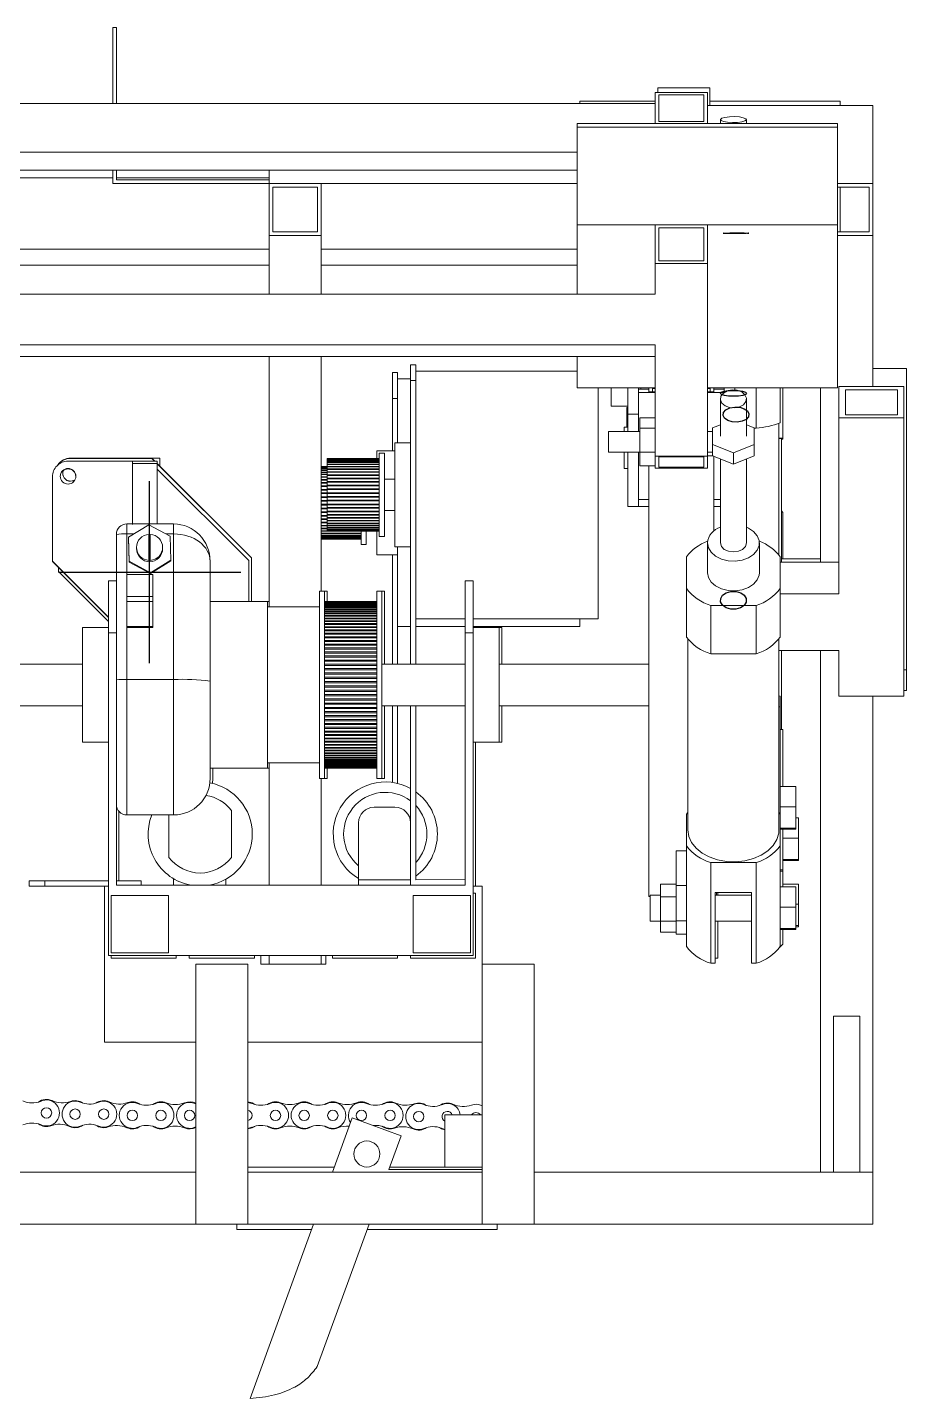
# Model space of a CAD drawing. Header units: millimetres. Extents: x 0 to 1189, y 0 to 841.
# Drawn here: x 973.1 to 1006.9, y 421.9 to 474.6 of the extents above; entities that cross this region are included whole.
import ezdxf

# ---------------------------------------------------------------- set-up
doc = ezdxf.new("R2010")
doc.units = ezdxf.units.MM
doc.linetypes.add('CENTERX2', pattern=[20.32, 12.7, -2.54, 2.54, -2.54])

msp = doc.modelspace()

# ---------------------------------------------------------------- linework, layer by layer
at = {"color": 7, "linetype": 'Continuous', "lineweight": 15}
for p, q in [((976.39, 471.668), (976.39, 474.588)), ((976.39, 474.588), (976.53, 474.588)), ((976.53, 474.588), (976.53, 471.668)), ((997.326, 472.265), (997.326, 472.08)), ((997.326, 472.265), (999.326, 472.265)), ((999.326, 472.265), (999.326, 471.588)), ((969.226, 471.668), (997.226, 471.668)), ((997.226, 471.755), (994.326, 471.755)), ((994.326, 471.668), (994.326, 471.755)), ((997.226, 470.889), (997.226, 472.08)), ((997.226, 472.08), (999.226, 472.08)), ((999.086, 471.997), (997.366, 471.997)), ((997.366, 471.997), (997.366, 470.973)), ((999.086, 470.973), (999.086, 471.997)), ((999.226, 470.889), (999.226, 472.08)), ((1004.326, 471.755), (999.326, 471.755)), ((1004.326, 471.588), (1004.326, 471.755)), ((1005.576, 471.588), (999.226, 471.588)), ((1005.576, 471.588), (1005.576, 470.088)), ((1004.226, 470.889), (994.226, 470.889)), ((994.226, 470.889), (994.226, 470.758)), ((1004.226, 470.758), (994.226, 470.758)), ((994.226, 466.994), (994.226, 470.758)), ((999.226, 470.889), (997.226, 470.889)), ((997.366, 470.973), (999.086, 470.973)), ((999.726, 471.045), (999.726, 470.889)), ((1000.726, 470.889), (1000.726, 471.045)), ((1004.226, 470.889), (1004.226, 470.758)), ((1004.226, 466.994), (1004.226, 470.758)), ((1005.576, 470.088), (1005.576, 468.588)), ((972.226, 469.79), (994.226, 469.79)), ((972.226, 469.102), (994.226, 469.102)), ((976.39, 468.588), (976.39, 469.102)), ((976.53, 469.102), (976.53, 468.728)), ((982.39, 469.102), (982.39, 468.588)), ((976.39, 468.801), (972.226, 468.801)), ((982.39, 468.588), (976.39, 468.588)), ((982.39, 468.801), (976.53, 468.801)), ((976.53, 468.728), (982.39, 468.728)), ((982.39, 468.588), (982.39, 466.588)), ((984.39, 468.588), (982.39, 468.588)), ((984.39, 468.588), (994.226, 468.588)), ((984.39, 466.588), (984.39, 468.588)), ((1005.576, 468.588), (1004.226, 468.588)), ((1005.576, 466.588), (1005.576, 468.588)), ((984.25, 468.448), (982.53, 468.448)), ((982.53, 468.448), (982.53, 466.728)), ((984.25, 466.728), (984.25, 468.448)), ((1005.436, 468.448), (1004.226, 468.448)), ((1004.326, 466.728), (1004.326, 468.448)), ((1005.436, 466.728), (1005.436, 468.448)), ((1004.226, 466.994), (994.226, 466.994)), ((994.226, 464.34), (994.226, 466.994)), ((999.226, 466.994), (997.226, 466.994)), ((997.226, 466.994), (997.226, 465.508)), ((999.226, 466.994), (999.226, 465.508)), ((1004.226, 460.737), (1004.226, 466.994)), ((982.39, 466.588), (984.39, 466.588)), ((982.39, 466.588), (982.39, 464.34)), ((982.53, 466.728), (984.25, 466.728)), ((984.39, 466.588), (984.39, 464.34)), ((997.366, 466.89), (999.086, 466.89)), ((997.366, 465.612), (997.366, 466.89)), ((999.086, 466.89), (999.086, 465.612)), ((1004.226, 466.728), (1005.436, 466.728)), ((1004.226, 466.588), (1005.576, 466.588)), ((1005.576, 466.588), (1005.576, 460.783)), ((972.326, 466.07), (982.39, 466.07)), ((984.39, 466.07), (994.226, 466.07)), ((972.326, 465.449), (982.39, 465.449)), ((984.39, 465.449), (994.226, 465.449)), ((997.226, 465.508), (997.226, 464.34)), ((997.226, 465.508), (999.226, 465.508)), ((999.086, 465.612), (997.366, 465.612)), ((999.226, 465.508), (999.226, 458.112)), ((997.226, 464.34), (969.226, 464.34)), ((997.226, 462.394), (969.226, 462.394)), ((997.226, 462.394), (997.226, 458.112)), ((997.226, 461.934), (969.226, 461.934)), ((982.39, 461.934), (982.39, 452.319)), ((984.39, 461.934), (984.39, 452.919)), ((994.226, 460.737), (994.226, 461.934)), ((987.126, 461.319), (987.326, 461.319)), ((987.126, 460.319), (987.126, 461.319)), ((987.326, 461.319), (987.326, 461.075)), ((987.826, 461.619), (988.026, 461.619)), ((987.826, 461.019), (987.826, 461.619)), ((988.026, 461.619), (988.026, 461.019)), ((994.226, 461.375), (988.026, 461.375)), ((1006.876, 461.473), (1005.576, 461.473)), ((1006.876, 461.473), (1006.876, 449.896)), ((987.826, 461.075), (987.326, 461.075)), ((987.326, 458.619), (987.326, 461.075)), ((988.026, 461.019), (987.826, 461.019)), ((987.826, 450.119), (987.826, 461.019)), ((988.026, 461.019), (988.026, 450.119)), ((997.226, 460.737), (994.226, 460.737)), ((995.026, 456.619), (995.026, 460.737)), ((995.526, 460.037), (995.526, 460.737)), ((996.176, 460.737), (996.176, 459.726)), ((996.576, 460.653), (996.576, 460.737)), ((996.976, 460.687), (996.576, 460.687)), ((996.576, 460.686), (996.976, 460.686)), ((996.576, 460.553), (996.576, 460.653)), ((996.676, 460.687), (996.676, 460.737)), ((996.976, 460.737), (996.976, 460.687)), ((996.976, 460.686), (996.976, 460.583)), ((997.226, 460.716), (997.116, 460.716)), ((997.116, 460.716), (997.116, 460.583)), ((1004.226, 460.737), (999.226, 460.737)), ((999.336, 460.716), (999.226, 460.716)), ((999.336, 460.583), (999.336, 460.716)), ((999.476, 460.687), (999.476, 460.737)), ((999.876, 460.687), (999.476, 460.687)), ((999.476, 460.583), (999.476, 460.686)), ((999.876, 460.686), (999.476, 460.686)), ((999.876, 460.737), (999.876, 460.653)), ((999.876, 460.558), (999.876, 460.653)), ((1000.276, 460.737), (1000.276, 460.656)), ((1001.098, 460.737), (1001.098, 459.185)), ((1002.026, 460.737), (1002.026, 459.395)), ((1002.126, 460.737), (1002.126, 458.8)), ((1003.576, 460.737), (1003.576, 454.03)), ((1004.276, 460.783), (1006.776, 460.783)), ((1004.276, 459.577), (1004.276, 460.783)), ((1004.526, 460.663), (1006.526, 460.663)), ((1004.526, 459.698), (1004.526, 460.663)), ((1006.526, 460.663), (1006.526, 459.698)), ((1006.776, 460.783), (1006.776, 459.577)), ((987.126, 460.319), (987.126, 458.319)), ((987.326, 460.319), (987.126, 460.319)), ((996.576, 460.553), (997.226, 460.553)), ((996.576, 459.061), (996.576, 460.553)), ((996.976, 460.583), (997.226, 460.583)), ((999.226, 460.583), (999.476, 460.583)), ((999.869, 460.553), (999.226, 460.553)), ((999.726, 460.309), (999.726, 458.876)), ((1000.726, 458.876), (1000.726, 460.309)), ((995.526, 460.037), (996.176, 460.037)), ((996.176, 459.98), (996.126, 459.98)), ((996.126, 459.98), (996.126, 459.229)), ((996.176, 459.726), (996.576, 459.726)), ((996.176, 459.726), (996.176, 459.061)), ((996.626, 459.581), (997.226, 459.581)), ((996.626, 459.187), (996.626, 459.581)), ((1004.276, 459.577), (1004.276, 452.824)), ((1006.776, 459.577), (1004.276, 459.577)), ((1006.526, 459.698), (1004.526, 459.698)), ((1006.776, 459.577), (1006.776, 448.882)), ((996.626, 459.061), (995.426, 459.061)), ((995.426, 458.261), (995.426, 459.061)), ((996.176, 459.229), (996.026, 459.229)), ((996.026, 459.229), (996.026, 459.061)), ((996.626, 458.266), (996.626, 459.187)), ((996.626, 459.187), (997.226, 459.187)), ((999.426, 459.061), (999.226, 459.061)), ((999.426, 459.198), (999.726, 459.319)), ((999.426, 459.06), (999.426, 459.198)), ((999.426, 458.691), (999.426, 459.06)), ((1000.726, 459.319), (1001.026, 459.198)), ((1001.026, 459.198), (1001.026, 458.553)), ((1001.098, 459.185), (1001.026, 459.185)), ((1001.976, 454.304), (1001.976, 459.373)), ((987.826, 458.619), (987.226, 458.619)), ((987.226, 456.619), (987.226, 458.619)), ((999.426, 458.553), (999.426, 458.691)), ((1000.226, 458.231), (999.426, 458.553)), ((999.426, 458.124), (999.426, 458.553)), ((1001.026, 458.553), (1000.226, 458.231)), ((1001.026, 458.124), (1001.026, 458.553)), ((1002.076, 454.03), (1002.076, 458.78)), ((1002.126, 458.76), (1002.076, 458.757)), ((1002.126, 458.8), (1002.126, 458.76)), ((974.77, 458.032), (974.77, 458.024)), ((977.25, 458.032), (974.77, 458.032)), ((977.889, 458.024), (974.77, 458.024)), ((977.889, 458.032), (977.25, 458.032)), ((977.889, 458.032), (977.889, 458.024)), ((978.002, 457.918), (977.889, 458.032)), ((978.198, 458.032), (977.889, 458.032)), ((977.995, 457.918), (977.889, 458.024)), ((978.198, 458.032), (978.198, 457.723)), ((986.626, 458.018), (984.626, 458.018)), ((984.626, 458.018), (984.626, 458.016)), ((984.626, 458.016), (986.626, 458.016)), ((984.626, 458.016), (984.626, 458.004)), ((986.626, 458.004), (984.626, 458.004)), ((984.626, 458.004), (984.626, 458)), ((984.626, 458), (986.626, 458)), ((984.626, 458), (984.626, 457.975)), ((986.626, 457.975), (984.626, 457.975)), ((984.626, 457.975), (984.626, 457.968)), ((984.626, 457.968), (986.626, 457.968)), ((984.626, 457.968), (984.626, 457.931)), ((987.226, 458.319), (986.526, 458.319)), ((986.526, 458.004), (986.526, 458.319)), ((986.826, 458.219), (986.626, 458.219)), ((986.626, 458.219), (986.626, 455.019)), ((986.826, 458.219), (986.826, 455.019)), ((995.426, 458.261), (996.626, 458.261)), ((996.026, 458.261), (996.026, 457.629)), ((996.176, 458.261), (996.176, 456.17)), ((996.576, 456.44), (996.576, 458.261)), ((996.626, 458.266), (997.226, 458.266)), ((996.626, 457.74), (996.626, 458.266)), ((997.226, 458.112), (999.226, 458.112)), ((997.226, 457.917), (997.226, 458.112)), ((997.366, 458.08), (999.086, 458.08)), ((997.366, 457.684), (997.366, 458.08)), ((999.086, 458.08), (999.086, 457.684)), ((999.226, 458.261), (999.426, 458.261)), ((999.446, 458.116), (999.226, 458.116)), ((999.226, 458.112), (999.226, 457.652)), ((1000.226, 457.801), (999.426, 458.124)), ((999.476, 456.44), (999.476, 458.103)), ((999.726, 458.003), (999.726, 454.775)), ((1000.226, 457.801), (1000.226, 458.231)), ((1001.026, 458.124), (1000.226, 457.801)), ((1000.726, 454.775), (1000.726, 458.003)), ((977.15, 457.918), (974.67, 457.918)), ((977.789, 457.918), (977.15, 457.918)), ((978.098, 457.821), (977.15, 457.821)), ((978.098, 457.918), (977.789, 457.918)), ((978.198, 457.723), (978.098, 457.823)), ((981.717, 454.197), (978.098, 457.816)), ((981.617, 454.093), (978.098, 457.609)), ((981.717, 454.204), (978.198, 457.723)), ((984.626, 457.718), (984.39, 457.718)), ((984.39, 457.716), (984.626, 457.716)), ((984.626, 457.704), (984.39, 457.704)), ((984.39, 457.7), (984.626, 457.7)), ((984.626, 457.675), (984.39, 457.675)), ((984.39, 457.668), (984.626, 457.668)), ((984.626, 457.631), (984.39, 457.631)), ((984.39, 457.621), (984.626, 457.621)), ((984.626, 457.572), (984.39, 457.572)), ((984.39, 457.56), (984.626, 457.56)), ((984.626, 457.5), (984.39, 457.5)), ((984.39, 457.486), (984.626, 457.486)), ((986.626, 457.931), (984.626, 457.931)), ((984.626, 457.931), (984.626, 457.921)), ((984.626, 457.921), (986.626, 457.921)), ((984.626, 457.921), (984.626, 457.872)), ((986.626, 457.872), (984.626, 457.872)), ((984.626, 457.872), (984.626, 457.86)), ((984.626, 457.86), (986.626, 457.86)), ((984.626, 457.86), (984.626, 457.8)), ((986.626, 457.8), (984.626, 457.8)), ((984.626, 457.8), (984.626, 457.786)), ((984.626, 457.786), (986.626, 457.786)), ((984.626, 457.786), (984.626, 457.715)), ((986.626, 457.715), (984.626, 457.715)), ((984.626, 457.715), (984.626, 457.698)), ((984.626, 457.698), (986.626, 457.698)), ((984.626, 457.698), (984.626, 457.618)), ((986.626, 457.618), (984.626, 457.618)), ((984.626, 457.618), (984.626, 457.599)), ((984.626, 457.599), (986.626, 457.599)), ((984.626, 457.599), (984.626, 457.51)), ((986.626, 457.51), (984.626, 457.51)), ((984.626, 457.51), (984.626, 457.49)), ((984.626, 457.49), (986.626, 457.49)), ((984.626, 457.49), (984.626, 457.393)), ((996.026, 457.629), (996.176, 457.629)), ((996.626, 457.74), (997.226, 457.74)), ((996.976, 457.74), (996.976, 456.44)), ((997.226, 457.74), (997.226, 457.917)), ((997.226, 457.652), (997.226, 457.74)), ((999.226, 457.652), (997.226, 457.652)), ((999.086, 457.684), (997.366, 457.684)), ((974.07, 457.318), (974.07, 454.074)), ((984.626, 457.415), (984.39, 457.415)), ((984.39, 457.398), (984.626, 457.398)), ((984.626, 457.318), (984.39, 457.318)), ((984.39, 457.299), (984.626, 457.299)), ((984.626, 457.21), (984.39, 457.21)), ((984.39, 457.19), (984.626, 457.19)), ((984.626, 457.093), (984.39, 457.093)), ((984.39, 457.07), (984.626, 457.07)), ((984.626, 456.966), (984.39, 456.966)), ((984.39, 456.943), (984.626, 456.943)), ((986.626, 457.393), (984.626, 457.393)), ((984.626, 457.393), (984.626, 457.37)), ((984.626, 457.37), (986.626, 457.37)), ((984.626, 457.37), (984.626, 457.266)), ((986.626, 457.266), (984.626, 457.266)), ((984.626, 457.266), (984.626, 457.243)), ((984.626, 457.243), (986.626, 457.243)), ((984.626, 457.243), (984.626, 457.133)), ((986.626, 457.133), (984.626, 457.133)), ((984.626, 457.133), (984.626, 457.108)), ((984.626, 457.108), (986.626, 457.108)), ((984.626, 457.108), (984.626, 456.994)), ((986.626, 456.994), (984.626, 456.994)), ((984.626, 456.994), (984.626, 456.968)), ((984.626, 456.968), (986.626, 456.968)), ((984.626, 456.968), (984.626, 456.851)), ((987.226, 457.219), (986.826, 457.219)), ((984.626, 456.833), (984.39, 456.833)), ((984.39, 456.808), (984.626, 456.808)), ((984.626, 456.694), (984.39, 456.694)), ((984.39, 456.668), (984.626, 456.668)), ((984.626, 456.551), (984.39, 456.551)), ((984.39, 456.525), (984.626, 456.525)), ((984.626, 456.405), (984.39, 456.405)), ((986.626, 456.851), (984.626, 456.851)), ((984.626, 456.851), (984.626, 456.825)), ((984.626, 456.825), (986.626, 456.825)), ((984.626, 456.825), (984.626, 456.705)), ((986.626, 456.705), (984.626, 456.705)), ((984.626, 456.705), (984.626, 456.679)), ((984.626, 456.679), (986.626, 456.679)), ((984.626, 456.679), (984.626, 456.559)), ((984.626, 456.559), (984.626, 456.532)), ((986.626, 456.559), (984.626, 456.559)), ((984.626, 456.532), (986.626, 456.532)), ((984.626, 456.532), (984.626, 456.413)), ((986.626, 456.413), (984.626, 456.413)), ((984.626, 456.413), (984.626, 456.387)), ((984.626, 456.387), (986.626, 456.387)), ((984.626, 456.387), (984.626, 456.269)), ((987.226, 454.619), (987.226, 456.619)), ((995.026, 451.863), (995.026, 456.619)), ((996.576, 456.17), (996.576, 456.44)), ((996.576, 456.44), (996.976, 456.44)), ((996.976, 456.44), (996.976, 456.178)), ((999.476, 456.178), (999.476, 456.44)), ((984.39, 456.379), (984.626, 456.379)), ((984.626, 456.259), (984.39, 456.259)), ((984.39, 456.232), (984.626, 456.232)), ((984.626, 456.113), (984.39, 456.113)), ((984.39, 456.087), (984.626, 456.087)), ((984.626, 455.969), (984.39, 455.969)), ((984.39, 455.944), (984.626, 455.944)), ((986.626, 456.269), (984.626, 456.269)), ((984.626, 456.269), (984.626, 456.244)), ((984.626, 456.244), (986.626, 456.244)), ((984.626, 456.244), (984.626, 456.13)), ((986.626, 456.13), (984.626, 456.13)), ((984.626, 456.13), (984.626, 456.105)), ((984.626, 456.105), (986.626, 456.105)), ((984.626, 456.105), (984.626, 455.995)), ((986.626, 455.995), (984.626, 455.995)), ((984.626, 455.995), (984.626, 455.972)), ((984.626, 455.972), (986.626, 455.972)), ((984.626, 455.972), (984.626, 455.868)), ((986.626, 455.868), (984.626, 455.868)), ((984.626, 455.868), (984.626, 455.845)), ((986.826, 456.019), (987.226, 456.019)), ((996.176, 456.17), (996.576, 456.17)), ((996.576, 456.17), (996.976, 456.17)), ((996.976, 456.178), (996.976, 441.183)), ((999.476, 456.178), (999.476, 455.236)), ((999.476, 456.17), (999.726, 456.17)), ((1002.076, 456.005), (1002.126, 455.948)), ((1002.126, 455.948), (1002.126, 454.163)), ((978.726, 455.504), (976.926, 455.504)), ((977.773, 455.476), (976.988, 454.99)), ((978.587, 455.04), (977.773, 455.476)), ((984.626, 455.83), (984.39, 455.83)), ((984.39, 455.805), (984.626, 455.805)), ((984.626, 455.695), (984.39, 455.695)), ((984.39, 455.672), (984.626, 455.672)), ((984.626, 455.568), (984.39, 455.568)), ((984.39, 455.545), (984.626, 455.545)), ((984.626, 455.448), (984.39, 455.448)), ((984.39, 455.428), (984.626, 455.428)), ((984.626, 455.338), (984.39, 455.338)), ((984.626, 455.845), (986.626, 455.845)), ((984.626, 455.845), (984.626, 455.748)), ((986.626, 455.748), (984.626, 455.748)), ((984.626, 455.748), (984.626, 455.728)), ((984.626, 455.728), (986.626, 455.728)), ((984.626, 455.728), (984.626, 455.638)), ((986.626, 455.638), (984.626, 455.638)), ((984.626, 455.638), (984.626, 455.62)), ((984.626, 455.62), (986.626, 455.62)), ((984.626, 455.62), (984.626, 455.539)), ((986.626, 455.539), (984.626, 455.539)), ((984.626, 455.539), (984.626, 455.523)), ((984.626, 455.523), (986.626, 455.523)), ((984.626, 455.523), (984.626, 455.452)), ((986.626, 455.452), (984.626, 455.452)), ((984.626, 455.452), (984.626, 455.438)), ((984.626, 455.438), (986.626, 455.438)), ((984.626, 455.438), (984.626, 455.378)), ((986.626, 455.378), (984.626, 455.378)), ((984.626, 455.378), (984.626, 455.366)), ((984.626, 455.366), (986.626, 455.366)), ((984.626, 455.366), (984.626, 455.317)), ((976.526, 451.818), (976.526, 455.104)), ((976.926, 455.12), (976.926, 453.522)), ((976.988, 454.99), (977.017, 454.067)), ((976.988, 454.99), (976.988, 454.957)), ((976.988, 454.957), (977.017, 454.034)), ((977.776, 455.102), (977.776, 454.104)), ((977.828, 454.104), (977.828, 455.102)), ((978.616, 454.118), (978.587, 455.04)), ((978.726, 449.525), (978.726, 455.12)), ((984.39, 455.32), (984.626, 455.32)), ((984.626, 455.239), (984.39, 455.239)), ((984.39, 455.223), (984.626, 455.223)), ((985.926, 455.152), (984.39, 455.152)), ((984.39, 455.138), (985.926, 455.138)), ((985.926, 455.078), (984.39, 455.078)), ((984.39, 455.066), (985.926, 455.066)), ((985.926, 455.017), (984.39, 455.017)), ((984.39, 455.007), (985.926, 455.007)), ((985.926, 454.97), (984.39, 454.97)), ((984.39, 454.963), (985.926, 454.963)), ((985.926, 454.938), (984.39, 454.938)), ((984.39, 454.934), (985.926, 454.934)), ((985.926, 454.922), (984.39, 454.922)), ((984.39, 454.92), (985.926, 454.92)), ((986.626, 455.317), (984.626, 455.317)), ((984.626, 455.317), (984.626, 455.307)), ((984.626, 455.307), (986.626, 455.307)), ((984.626, 455.307), (984.626, 455.27)), ((986.626, 455.27), (984.626, 455.27)), ((984.626, 455.27), (984.626, 455.263)), ((984.626, 455.263), (986.626, 455.263)), ((984.626, 455.263), (984.626, 455.238)), ((986.626, 455.238), (984.626, 455.238)), ((984.626, 455.238), (984.626, 455.234)), ((984.626, 455.234), (986.626, 455.234)), ((984.626, 455.234), (984.626, 455.222)), ((986.626, 455.222), (984.626, 455.222)), ((984.626, 455.222), (984.626, 455.22)), ((984.626, 455.22), (986.626, 455.22)), ((985.926, 455.223), (985.926, 454.719)), ((986.126, 455.234), (986.126, 454.719)), ((986.526, 454.319), (986.526, 455.22)), ((986.626, 455.019), (986.826, 455.019)), ((977.302, 454.603), (977.302, 454.554)), ((978.302, 454.554), (978.302, 454.603)), ((985.926, 454.719), (986.126, 454.719)), ((986.526, 454.319), (987.326, 454.319)), ((987.126, 454.319), (987.126, 450.119)), ((987.226, 454.619), (987.826, 454.619)), ((987.326, 451.563), (987.326, 454.619)), ((999.226, 454.775), (999.226, 453.629)), ((1001.226, 453.629), (1001.226, 454.775)), ((974.07, 454.074), (974.07, 454.058)), ((974.07, 454.074), (976.226, 451.92)), ((974.07, 454.058), (976.226, 451.903)), ((974.302, 453.672), (974.302, 453.826)), ((977.017, 454.067), (977.017, 454.034)), ((977.017, 454.067), (977.831, 453.631)), ((977.017, 454.034), (977.831, 453.598)), ((977.776, 454.1), (977.776, 454.104)), ((977.828, 454.104), (977.828, 454.1)), ((977.831, 453.631), (978.616, 454.118)), ((977.831, 453.598), (978.616, 454.085)), ((978.616, 454.118), (978.616, 454.085)), ((980.126, 454.063), (980.126, 449.467)), ((981.617, 452.519), (981.617, 454.093)), ((981.717, 454.204), (981.717, 454.197)), ((981.717, 452.519), (981.717, 454.197)), ((998.426, 454.237), (998.426, 453.021)), ((1002.026, 454.237), (1002.026, 453.021)), ((1004.276, 454.03), (1002.026, 454.03)), ((1003.576, 454.163), (1002.076, 454.163)), ((974.303, 453.671), (976.226, 451.749)), ((976.226, 451.319), (976.226, 453.319)), ((976.226, 453.319), (976.526, 453.319)), ((976.926, 453.557), (977.926, 453.557)), ((977.831, 453.631), (977.831, 453.598)), ((989.926, 451.319), (989.926, 453.319)), ((989.926, 453.319), (990.226, 453.319)), ((990.226, 453.319), (990.226, 451.319)), ((977.926, 452.719), (976.926, 452.719)), ((976.926, 452.719), (976.926, 452.524)), ((977.926, 452.524), (977.926, 452.719)), ((984.526, 452.919), (984.326, 452.919)), ((984.326, 452.919), (984.326, 445.719)), ((984.626, 452.919), (984.526, 452.919)), ((984.526, 452.919), (984.526, 445.719)), ((984.626, 452.919), (984.626, 452.509)), ((986.726, 452.919), (986.526, 452.919)), ((986.526, 452.919), (986.526, 445.719)), ((986.826, 452.919), (986.726, 452.919)), ((986.726, 452.919), (986.726, 445.719)), ((986.826, 452.919), (986.826, 450.119)), ((998.426, 453.021), (998.426, 451.158)), ((1002.026, 453.021), (1002.026, 451.158)), ((1004.276, 452.824), (1002.026, 452.824)), ((976.926, 452.524), (977.926, 452.524)), ((982.326, 452.519), (980.126, 452.519)), ((982.39, 452.519), (982.326, 452.519)), ((982.326, 452.519), (982.326, 446.119)), ((984.326, 452.319), (982.326, 452.319)), ((984.526, 452.519), (986.526, 452.519)), ((986.526, 452.518), (984.526, 452.518)), ((984.526, 452.512), (986.526, 452.512)), ((986.526, 452.509), (984.526, 452.509)), ((984.526, 452.497), (986.526, 452.497)), ((986.526, 452.491), (984.526, 452.491)), ((984.526, 452.473), (986.526, 452.473)), ((986.526, 452.465), (984.526, 452.465)), ((984.526, 452.441), (986.526, 452.441)), ((986.526, 452.43), (984.526, 452.43)), ((984.526, 452.4), (986.526, 452.4)), ((986.526, 452.387), (984.526, 452.387)), ((984.526, 452.351), (986.526, 452.351)), ((986.526, 452.335), (984.526, 452.335)), ((984.526, 452.293), (986.526, 452.293)), ((986.526, 452.275), (984.526, 452.275)), ((984.526, 452.227), (986.526, 452.227)), ((986.526, 452.207), (984.526, 452.207)), ((1001.098, 452.373), (999.355, 452.373)), ((999.355, 452.373), (999.355, 450.51)), ((1001.098, 452.373), (1001.098, 450.51)), ((976.526, 451.818), (976.526, 451.319)), ((984.526, 452.153), (986.526, 452.153)), ((986.526, 452.131), (984.526, 452.131)), ((984.526, 452.071), (986.526, 452.071)), ((986.526, 452.047), (984.526, 452.047)), ((984.526, 451.982), (986.526, 451.982)), ((986.526, 451.955), (984.526, 451.955)), ((984.526, 451.886), (986.526, 451.886)), ((986.526, 451.857), (984.526, 451.857)), ((984.526, 451.782), (986.526, 451.782)), ((986.526, 451.751), (984.526, 451.751)), ((984.526, 451.672), (986.526, 451.672)), ((986.526, 451.639), (984.526, 451.639)), ((988.026, 451.863), (989.926, 451.863)), ((990.226, 451.863), (995.026, 451.863)), ((994.326, 451.563), (994.326, 451.863)), ((976.226, 451.519), (975.226, 451.519)), ((975.226, 449.319), (975.226, 451.519)), ((976.226, 438.919), (976.226, 451.319)), ((976.526, 451.319), (976.226, 451.319)), ((976.526, 441.619), (976.526, 451.319)), ((977.926, 451.559), (976.926, 451.559)), ((976.926, 451.559), (976.926, 451.523)), ((976.926, 451.523), (977.926, 451.523)), ((976.926, 451.523), (976.926, 449.525)), ((977.926, 451.559), (977.926, 451.523)), ((984.526, 451.555), (986.526, 451.555)), ((986.526, 451.521), (984.526, 451.521)), ((984.526, 451.432), (986.526, 451.432)), ((986.526, 451.396), (984.526, 451.396)), ((984.526, 451.304), (986.526, 451.304)), ((986.526, 451.266), (984.526, 451.266)), ((984.526, 451.169), (986.526, 451.169)), ((986.526, 451.13), (984.526, 451.13)), ((987.326, 451.563), (987.826, 451.563)), ((987.326, 450.119), (987.326, 451.563)), ((988.026, 451.563), (989.926, 451.563)), ((990.226, 451.319), (989.926, 451.319)), ((989.926, 451.319), (989.926, 441.619)), ((990.226, 451.563), (994.326, 451.563)), ((991.226, 451.519), (990.226, 451.519)), ((990.226, 451.319), (990.226, 438.919)), ((990.326, 451.563), (990.326, 451.519)), ((991.326, 451.519), (991.226, 451.519)), ((991.226, 449.319), (991.226, 451.519)), ((991.326, 451.519), (991.326, 450.119)), ((984.526, 451.03), (986.526, 451.03)), ((986.526, 450.99), (984.526, 450.99)), ((984.526, 450.886), (986.526, 450.886)), ((986.526, 450.845), (984.526, 450.845)), ((984.526, 450.738), (986.526, 450.738)), ((986.526, 450.695), (984.526, 450.695)), ((984.526, 450.586), (986.526, 450.586)), ((998.476, 451.09), (998.476, 443.741)), ((1001.976, 443.741), (1001.976, 451.09)), ((1004.276, 450.634), (1001.976, 450.634)), ((1002.076, 447.605), (1002.076, 450.634)), ((1003.576, 450.634), (1003.576, 430.588)), ((1004.276, 450.634), (1004.276, 448.882)), ((975.226, 450.119), (969.476, 450.119)), ((986.526, 450.542), (984.526, 450.542)), ((984.526, 450.431), (986.526, 450.431)), ((986.526, 450.386), (984.526, 450.386)), ((984.526, 450.272), (986.526, 450.272)), ((986.526, 450.227), (984.526, 450.227)), ((984.526, 450.111), (986.526, 450.111)), ((986.526, 450.065), (984.526, 450.065)), ((989.926, 450.119), (986.726, 450.119)), ((996.976, 450.119), (991.226, 450.119)), ((1001.098, 450.51), (999.355, 450.51)), ((984.526, 449.948), (986.526, 449.948)), ((986.526, 449.901), (984.526, 449.901)), ((984.526, 449.783), (986.526, 449.783)), ((986.526, 449.735), (984.526, 449.735)), ((984.526, 449.616), (986.526, 449.616)), ((986.526, 449.569), (984.526, 449.569)), ((1006.876, 449.896), (1006.776, 449.896)), ((1006.876, 449.102), (1006.876, 449.896)), ((975.226, 447.119), (975.226, 449.319)), ((976.926, 449.525), (978.726, 449.525)), ((980.126, 449.467), (980.126, 445.719)), ((984.526, 449.449), (986.526, 449.449)), ((986.526, 449.402), (984.526, 449.402)), ((984.526, 449.282), (986.526, 449.282)), ((986.526, 449.234), (984.526, 449.234)), ((984.526, 449.114), (986.526, 449.114)), ((986.526, 449.067), (984.526, 449.067)), ((991.226, 447.119), (991.226, 449.319)), ((1006.776, 449.102), (1006.876, 449.102)), ((969.476, 448.519), (975.226, 448.519)), ((984.526, 448.947), (986.526, 448.947)), ((986.526, 448.9), (984.526, 448.9)), ((984.526, 448.781), (986.526, 448.781)), ((986.526, 448.735), (984.526, 448.735)), ((984.526, 448.617), (986.526, 448.617)), ((986.526, 448.571), (984.526, 448.571)), ((986.726, 448.519), (989.926, 448.519)), ((986.826, 448.519), (986.826, 445.719)), ((987.126, 448.519), (987.126, 445.569)), ((987.326, 445.531), (987.326, 448.519)), ((987.826, 441.819), (987.826, 448.519)), ((988.026, 448.519), (988.026, 441.821)), ((991.226, 448.519), (996.976, 448.519)), ((991.326, 448.519), (991.326, 447.119)), ((1002.026, 448.88), (1001.976, 448.902)), ((1001.976, 448.464), (1002.026, 448.486)), ((1002.026, 448.88), (1002.026, 448.486)), ((1002.026, 448.486), (1002.026, 444.654)), ((1006.776, 448.882), (1004.276, 448.882)), ((1005.576, 448.882), (1005.576, 430.588)), ((984.526, 448.455), (986.526, 448.455)), ((986.526, 448.409), (984.526, 448.409)), ((984.526, 448.295), (986.526, 448.295)), ((986.526, 448.25), (984.526, 448.25)), ((984.526, 448.137), (986.526, 448.137)), ((986.526, 448.093), (984.526, 448.093)), ((984.526, 447.983), (986.526, 447.983)), ((986.526, 447.94), (984.526, 447.94)), ((984.526, 447.833), (986.526, 447.833)), ((986.526, 447.791), (984.526, 447.791)), ((984.526, 447.687), (986.526, 447.687)), ((986.526, 447.646), (984.526, 447.646)), ((984.526, 447.545), (986.526, 447.545)), ((986.526, 447.505), (984.526, 447.505)), ((1002.126, 447.603), (1002.126, 445.412)), ((975.226, 447.119), (976.226, 447.119)), ((984.526, 447.408), (986.526, 447.408)), ((986.526, 447.37), (984.526, 447.37)), ((984.526, 447.276), (986.526, 447.276)), ((986.526, 447.24), (984.526, 447.24)), ((984.526, 447.15), (986.526, 447.15)), ((986.526, 447.115), (984.526, 447.115)), ((984.526, 447.03), (986.526, 447.03)), ((986.526, 446.997), (984.526, 446.997)), ((984.526, 446.916), (986.526, 446.916)), ((990.226, 447.119), (991.226, 447.119)), ((990.326, 441.588), (990.326, 447.119)), ((991.226, 447.119), (991.326, 447.119)), ((986.526, 446.885), (984.526, 446.885)), ((984.526, 446.809), (986.526, 446.809)), ((986.526, 446.779), (984.526, 446.779)), ((984.526, 446.708), (986.526, 446.708)), ((986.526, 446.681), (984.526, 446.681)), ((984.526, 446.615), (986.526, 446.615)), ((986.526, 446.59), (984.526, 446.59)), ((984.526, 446.529), (986.526, 446.529)), ((986.526, 446.506), (984.526, 446.506)), ((984.526, 446.451), (986.526, 446.451)), ((986.526, 446.43), (984.526, 446.43)), ((984.526, 446.381), (986.526, 446.381)), ((980.126, 446.119), (982.326, 446.119)), ((980.226, 445.719), (980.226, 446.119)), ((982.326, 446.319), (984.326, 446.319)), ((982.326, 446.119), (982.39, 446.119)), ((982.39, 446.319), (982.39, 441.619)), ((986.526, 446.362), (984.526, 446.362)), ((984.526, 446.318), (986.526, 446.318)), ((986.526, 446.302), (984.526, 446.302)), ((984.526, 446.264), (986.526, 446.264)), ((986.526, 446.25), (984.526, 446.25)), ((984.526, 446.218), (986.526, 446.218)), ((986.526, 446.207), (984.526, 446.207)), ((984.526, 446.181), (986.526, 446.181)), ((986.526, 446.172), (984.526, 446.172)), ((984.526, 446.153), (986.526, 446.153)), ((986.526, 446.146), (984.526, 446.146)), ((984.526, 446.133), (986.526, 446.133)), ((986.526, 446.129), (984.526, 446.129)), ((984.526, 446.122), (986.526, 446.122)), ((986.526, 446.12), (984.526, 446.12)), ((984.526, 446.119), (986.526, 446.119)), ((984.626, 446.119), (984.626, 445.719)), ((980.214, 445.532), (980.226, 445.719)), ((984.326, 445.719), (984.526, 445.719)), ((984.39, 445.719), (984.39, 441.619)), ((984.526, 445.719), (984.626, 445.719)), ((986.526, 445.719), (986.726, 445.719)), ((986.726, 445.719), (986.826, 445.719)), ((1002.626, 445.412), (1002.026, 445.412)), ((1002.626, 445.412), (1002.626, 444.634)), ((976.626, 444.454), (976.626, 441.788)), ((976.926, 444.319), (978.726, 444.319)), ((978.545, 442.688), (978.545, 444.319)), ((980.945, 444.488), (980.945, 442.688)), ((986.426, 444.619), (987.226, 444.619)), ((998.476, 444.417), (998.426, 444.349)), ((998.426, 444.349), (998.426, 443.133)), ((1002.026, 444.349), (1001.976, 444.417)), ((1002.026, 444.654), (1002.026, 444.634)), ((1002.626, 444.634), (1002.026, 444.634)), ((1002.026, 444.634), (1002.026, 444.571)), ((1002.026, 444.571), (1002.026, 444.349)), ((1002.026, 444.349), (1002.026, 443.133)), ((1002.626, 444.634), (1002.626, 443.814)), ((985.826, 441.819), (985.826, 444.019)), ((1002.626, 443.814), (1002.026, 443.814)), ((1002.626, 443.771), (1002.026, 443.771)), ((1002.126, 443.771), (1002.126, 443.51)), ((1002.726, 444.204), (1002.626, 444.204)), ((1002.626, 443.814), (1002.626, 443.771)), ((1002.726, 444.204), (1002.726, 443.426)), ((1002.126, 443.51), (1002.126, 443.426)), ((1002.726, 443.426), (1002.126, 443.426)), ((1002.126, 443.426), (1002.126, 443.33)), ((1002.126, 443.33), (1002.126, 442.204)), ((1002.726, 443.426), (1002.726, 442.606)), ((998.426, 442.935), (998.026, 442.935)), ((998.026, 441.608), (998.026, 442.935)), ((998.426, 443.133), (998.426, 440.475)), ((1002.026, 443.133), (1002.026, 440.039)), ((999.355, 442.486), (999.355, 438.617)), ((1001.098, 442.486), (999.355, 442.486)), ((1001.098, 442.486), (1001.098, 438.617)), ((1002.726, 442.606), (1002.126, 442.606)), ((1002.726, 442.564), (1002.126, 442.564)), ((1002.126, 442.204), (1002.126, 442.164)), ((1002.126, 442.164), (1002.126, 441.552)), ((1002.726, 442.606), (1002.726, 442.564)), ((973.176, 441.788), (973.176, 441.588)), ((973.176, 441.788), (973.776, 441.788)), ((973.776, 441.788), (973.776, 441.588)), ((973.776, 441.788), (976.226, 441.788)), ((976.526, 441.788), (977.482, 441.788)), ((977.482, 441.788), (977.482, 441.619)), ((978.726, 441.619), (978.726, 441.867)), ((980.726, 441.619), (980.726, 441.845)), ((985.826, 441.619), (985.826, 441.819)), ((985.826, 441.819), (987.826, 441.819)), ((987.826, 441.619), (987.826, 441.819)), ((989.926, 441.638), (987.826, 441.619)), ((988.026, 441.821), (989.926, 441.838)), ((990.226, 441.841), (990.231, 441.841)), ((990.231, 441.841), (990.226, 441.641)), ((998.026, 441.655), (997.426, 441.655)), ((997.426, 441.166), (997.426, 441.655)), ((1002.726, 441.662), (1002.126, 441.662)), ((1002.726, 441.662), (1002.726, 440.884)), ((973.176, 441.588), (973.776, 441.588)), ((973.776, 441.588), (976.076, 441.588)), ((976.076, 435.588), (976.076, 441.588)), ((976.076, 441.588), (976.226, 441.588)), ((976.326, 441.219), (978.526, 441.219)), ((976.326, 439.019), (976.326, 441.219)), ((989.926, 441.619), (976.526, 441.619)), ((978.526, 441.219), (978.526, 439.019)), ((987.926, 441.219), (987.926, 439.019)), ((990.126, 441.219), (987.926, 441.219)), ((990.126, 439.019), (990.126, 441.219)), ((990.576, 441.588), (990.226, 441.588)), ((990.326, 441.319), (990.226, 441.319)), ((990.326, 438.819), (990.326, 441.319)), ((990.576, 438.588), (990.576, 441.588)), ((996.976, 441.183), (997.026, 441.183)), ((997.426, 441.232), (997.026, 441.232)), ((997.026, 440.732), (997.026, 441.232)), ((998.026, 441.166), (997.426, 441.166)), ((997.426, 440.243), (997.426, 441.166)), ((998.026, 440.25), (998.026, 441.608)), ((998.026, 441.608), (998.426, 441.608)), ((1000.926, 441.339), (999.526, 441.339)), ((999.526, 441.339), (999.526, 438.617)), ((1000.926, 441.232), (999.526, 441.232)), ((999.576, 441.339), (999.576, 441.232)), ((999.626, 441.339), (999.626, 441.232)), ((1000.926, 438.617), (1000.926, 441.339)), ((1002.626, 441.552), (1002.026, 441.552)), ((1002.626, 441.552), (1002.626, 440.774)), ((997.026, 440.232), (997.026, 440.732)), ((1002.626, 440.774), (1002.026, 440.774)), ((1002.726, 440.884), (1002.626, 440.884)), ((1002.626, 440.774), (1002.626, 439.954)), ((1002.726, 440.884), (1002.726, 440.064)), ((997.026, 440.232), (997.426, 440.232)), ((998.026, 440.243), (997.426, 440.243)), ((997.426, 439.809), (997.426, 440.243)), ((998.026, 440.25), (998.426, 440.25)), ((998.026, 439.732), (998.026, 440.25)), ((998.426, 440.475), (998.426, 440.25)), ((998.426, 440.25), (998.426, 439.773)), ((999.526, 440.232), (1000.926, 440.232)), ((999.626, 440.232), (999.626, 438.815)), ((1002.726, 440.064), (1002.626, 440.064)), ((1002.726, 440.064), (1002.726, 440.022)), ((998.026, 439.809), (997.426, 439.809)), ((998.026, 439.732), (998.426, 439.732)), ((998.426, 439.773), (998.426, 439.264)), ((1002.026, 440.039), (1002.026, 439.954)), ((1002.626, 439.954), (1002.026, 439.954)), ((1002.026, 439.954), (1002.026, 439.952)), ((1002.026, 439.952), (1002.026, 439.264)), ((1002.626, 439.912), (1002.026, 439.912)), ((1002.126, 439.912), (1002.126, 439.359)), ((1002.726, 440.022), (1002.626, 440.022)), ((1002.626, 439.954), (1002.626, 439.912)), ((978.526, 439.019), (976.326, 439.019)), ((987.926, 439.019), (990.126, 439.019)), ((976.226, 438.919), (990.226, 438.919)), ((976.326, 438.819), (976.326, 438.919)), ((976.326, 438.819), (978.826, 438.819)), ((978.826, 438.819), (978.826, 438.919)), ((979.326, 438.819), (979.326, 438.919)), ((981.826, 438.819), (979.326, 438.819)), ((979.576, 428.588), (979.576, 438.588)), ((981.576, 438.588), (979.576, 438.588)), ((981.576, 428.588), (981.576, 438.588)), ((981.826, 438.819), (981.826, 438.919)), ((982.076, 438.588), (982.076, 438.919)), ((982.076, 438.588), (984.576, 438.588)), ((982.39, 438.919), (982.39, 438.588)), ((984.39, 438.919), (984.39, 438.588)), ((984.576, 438.588), (984.576, 438.919)), ((984.826, 438.819), (984.826, 438.919)), ((984.826, 438.819), (987.326, 438.819)), ((987.326, 438.819), (987.326, 438.919)), ((987.826, 438.819), (987.826, 438.919)), ((990.326, 438.819), (987.826, 438.819)), ((990.576, 428.588), (990.576, 438.588)), ((992.576, 438.588), (990.576, 438.588)), ((992.576, 428.588), (992.576, 438.588)), ((999.526, 438.617), (999.355, 438.617)), ((999.526, 438.815), (999.626, 438.815)), ((1001.098, 438.617), (1000.926, 438.617)), ((1004.076, 436.588), (1004.076, 430.588)), ((1004.076, 436.588), (1005.076, 436.588)), ((1005.076, 430.588), (1005.076, 436.588)), ((976.076, 435.588), (979.576, 435.588)), ((981.576, 435.588), (990.576, 435.588)), ((979.534, 433.233), (979.576, 433.217)), ((981.576, 433.272), (981.734, 433.233)), ((985.589, 432.676), (984.829, 430.588)), ((985.589, 432.676), (987.469, 431.992)), ((989.148, 430.788), (989.148, 432.788)), ((990.576, 432.788), (989.148, 432.788)), ((979.576, 432.329), (979.534, 432.313)), ((981.734, 432.313), (981.576, 432.274)), ((989.148, 432.235), (989.011, 432.281)), ((986.994, 430.688), (987.469, 431.992)), ((956.016, 430.588), (979.576, 430.588)), ((984.902, 430.788), (981.576, 430.788)), ((981.576, 430.588), (990.576, 430.588)), ((990.576, 430.688), (986.994, 430.688)), ((989.148, 430.788), (987.03, 430.788)), ((990.576, 430.788), (989.148, 430.788)), ((992.576, 430.588), (1005.576, 430.588)), ((1005.576, 430.588), (1005.576, 428.588)), ((956.016, 428.588), (979.576, 428.588)), ((981.576, 428.588), (979.576, 428.588)), ((981.148, 428.588), (981.148, 428.388)), ((981.576, 428.588), (990.576, 428.588)), ((984.101, 428.588), (981.663, 421.888)), ((984.239, 423.12), (986.23, 428.588)), ((992.576, 428.588), (990.576, 428.588)), ((991.148, 428.588), (991.148, 428.388)), ((992.576, 428.588), (1005.576, 428.588)), ((984.028, 428.388), (981.148, 428.388)), ((991.148, 428.388), (986.157, 428.388))]:
    msp.add_line(p, q, dxfattribs=at)
at = {"color": 7, "linetype": 'CENTERX2'}
for p, q in [((977.802, 450.158), (977.802, 457.152)), ((974.302, 453.655), (981.302, 453.655))]:
    msp.add_line(p, q, dxfattribs=at)
at = {"color": 8, "linetype": 'Continuous', "lineweight": 15}
for p, q in [((999.726, 456.44), (999.476, 456.44)), ((976.926, 455.504), (976.926, 455.12)), ((978.726, 455.504), (978.726, 455.12)), ((977.198, 455.12), (976.926, 455.12)), ((978.726, 455.12), (978.438, 455.12)), ((974.302, 453.672), (976.226, 451.749)), ((976.926, 449.525), (976.926, 444.319)), ((978.726, 444.319), (978.726, 449.525))]:
    msp.add_line(p, q, dxfattribs=at)
at = {"color": 7, "linetype": 'Continuous', "lineweight": 15, "flags": 128}
for points in [[(1000.38, 470.937), (1000.186, 470.932), (999.998, 470.944), (999.845, 470.972), (999.75, 471.01), (999.728, 471.054), (999.781, 471.097), (999.902, 471.131), (1000.073, 471.153), (1000.267, 471.158), (1000.454, 471.146), (1000.607, 471.118), (1000.702, 471.08), (1000.725, 471.036), (1000.671, 470.994), (1000.55, 470.959), (1000.38, 470.937)], [(999.842, 460.532), (999.994, 460.617), (1000.181, 460.656), (1000.375, 460.642), (1000.546, 460.577), (1000.669, 460.471), (1000.724, 460.34), (1000.704, 460.205), (1000.61, 460.085), (1000.459, 460), (1000.272, 459.961), (1000.078, 459.976), (999.906, 460.041), (999.784, 460.146), (999.728, 460.277), (999.749, 460.412), (999.842, 460.532)], [(1001.976, 458.806), (1002.047, 458.803), (1002.126, 458.8)], [(1001.976, 458.793), (1002.041, 458.788), (1002.076, 458.78)], [(974.938, 457.201), (974.885, 457.173), (974.77, 457.15)], [(974.932, 457.191), (974.885, 457.166), (974.77, 457.143)], [(999.226, 454.775), (999.263, 454.587), (999.372, 454.413), (999.544, 454.265), (999.766, 454.156), (1000.023, 454.092), (1000.295, 454.079), (1000.561, 454.118), (1000.803, 454.205), (1001.002, 454.335), (1001.144, 454.497), (1001.217, 454.68), (1001.217, 454.87), (1001.144, 455.053), (1001.002, 455.215), (1000.803, 455.345), (1000.726, 455.379)], [(999.726, 454.775), (999.764, 454.642), (999.873, 454.528), (1000.035, 454.453), (1000.226, 454.426), (1000.418, 454.453), (1000.58, 454.528), (1000.688, 454.642), (1000.726, 454.775)], [(999.226, 453.629), (999.263, 453.44), (999.372, 453.266), (999.544, 453.119), (999.766, 453.009), (1000.023, 452.946), (1000.295, 452.933), (1000.561, 452.971), (1000.803, 453.059), (1001.002, 453.188), (1001.144, 453.351), (1001.217, 453.534), (1001.226, 453.629)], [(1002.026, 447.607), (1002.047, 447.606), (1002.126, 447.603)], [(998.476, 443.741), (998.512, 443.496), (998.618, 443.26), (998.79, 443.044), (999.021, 442.856), (999.301, 442.705), (999.619, 442.596), (999.961, 442.535), (1000.315, 442.522), (1000.665, 442.559), (1000.997, 442.645), (1001.298, 442.776), (1001.554, 442.946), (1001.756, 443.149), (1001.896, 443.376), (1001.967, 443.618), (1001.976, 443.741)], [(1002.026, 442.208), (1002.047, 442.207), (1002.126, 442.204)], [(1002.126, 442.164), (1002.047, 442.161), (1002.026, 442.16)], [(1002.126, 439.359), (1002.047, 439.272), (1002.001, 439.229)], [(981.576, 433.292), (981.74, 433.252), (981.843, 433.195)], [(981.843, 432.351), (981.74, 432.294), (981.576, 432.254)], [(989.148, 432.215), (989.016, 432.256), (988.931, 432.307)]]:
    msp.add_lwpolyline(points, dxfattribs=at)
at = {"color": 7, "linetype": 'Continuous', "flags": 128}
for points in [[(1000.824, 466.68), (1000.805, 466.676), (1000.713, 466.672), (1000.562, 466.669), (1000.376, 466.667), (1000.182, 466.668), (1000.009, 466.67), (999.886, 466.673), (999.829, 466.678), (999.848, 466.682), (999.94, 466.686), (1000.09, 466.689), (1000.277, 466.69), (1000.471, 466.69), (1000.643, 466.688), (1000.767, 466.684), (1000.824, 466.68)], [(1000.234, 460.412), (1000.042, 460.42), (999.878, 460.444), (999.767, 460.48), (999.726, 460.523), (999.761, 460.567), (999.867, 460.604), (1000.028, 460.629), (1000.219, 460.638), (1000.41, 460.63), (1000.574, 460.606), (1000.685, 460.57), (1000.726, 460.527), (1000.691, 460.483), (1000.585, 460.446), (1000.425, 460.421), (1000.234, 460.412)], [(1000.824, 459.736), (1000.805, 459.622), (1000.713, 459.521), (1000.562, 459.449), (1000.376, 459.416), (1000.182, 459.427), (1000.009, 459.48), (999.886, 459.569), (999.829, 459.678), (999.848, 459.791), (999.94, 459.892), (1000.09, 459.965), (1000.277, 459.998), (1000.471, 459.987), (1000.643, 459.933), (1000.767, 459.845), (1000.824, 459.736)], [(999.953, 452.862), (1000.133, 452.913), (1000.329, 452.912), (1000.508, 452.859), (1000.645, 452.762), (1000.718, 452.635), (1000.716, 452.499), (1000.639, 452.374), (1000.5, 452.279), (1000.319, 452.228), (1000.124, 452.229), (999.945, 452.282), (999.808, 452.38), (999.735, 452.506), (999.737, 452.642), (999.813, 452.767), (999.953, 452.862)]]:
    msp.add_lwpolyline(points, dxfattribs=at)
at = {"color": 7, "linetype": 'Continuous', "lineweight": 15}
for centre, radius in [((974.67, 457.337), 0.3), ((973.841, 432.865), 0.2), ((974.94, 432.819), 0.2), ((976.04, 432.819), 0.2), ((977.139, 432.773), 0.2), ((978.239, 432.773), 0.2), ((979.339, 432.773), 0.2), ((982.639, 432.773), 0.2), ((983.739, 432.773), 0.2), ((984.839, 432.773), 0.2), ((985.939, 432.773), 0.2), ((987.039, 432.773), 0.2), ((988.138, 432.727), 0.2), ((986.148, 431.288), 0.5)]:
    msp.add_circle(centre, radius, dxfattribs=at)
for centre, radius, start, end in [((1000.86, 462.394), 3.218, 274.2422, 291.2501), ((974.77, 457.432), 0.6, 89.9983, 145.8569), ((974.77, 457.424), 0.6, 89.9987, 143.7541), ((974.67, 457.318), 0.6, 89.975, 179.9766), ((974.67, 457.32), 0.3, 1.6152, 178.3848), ((974.77, 457.443), 0.3, 156.1345, 269.9989), ((974.77, 457.45), 0.3, 180.0063, 270.0029), ((976.926, 455.104), 0.4, 90, 180), ((999.93, 454.702), 0.707, 106.7162, 174.0611), ((976.826, 452.682), 2.44, 87.6543, 97.0643), ((977.802, 454.603), 0.5, 92.9718, 267.0282), ((977.802, 454.599), 0.499, 86.9845, 93.0155), ((977.802, 454.603), 0.5, 272.9718, 87.0282), ((999.854, 453.167), 1.785, 110.4652, 143.154), ((1000.598, 453.167), 1.785, 36.8462, 69.5345), ((977.802, 454.554), 0.5, 180.024, 270.0245), ((977.802, 454.554), 0.5, 269.9755, 359.976), ((977.802, 454.599), 0.499, 266.9845, 273.0155), ((999.883, 454.12), 1.826, 217.0415, 253.1582), ((1000.569, 454.12), 1.826, 286.8418, 322.9585), ((999.883, 452.257), 1.826, 217.0418, 253.1584), ((1000.569, 452.257), 1.826, 286.8416, 322.9582), ((979.076, 440.989), 8.543, 82.9366, 92.3445), ((976.826, 447.086), 2.441, 87.6557, 97.063), ((978.726, 445.719), 1.4, 270, 0), ((979.745, 443.588), 2, 0, 79.2997), ((986.856, 443.588), 2, 60.9732, 239.0172), ((979.745, 443.588), 1.5, 36.8699, 81.4774), ((986.856, 443.588), 1.6, 52.6614, 229.9485), ((986.856, 443.588), 2, 0, 54.1815), ((976.926, 444.719), 0.4, 180, 270), ((979.745, 443.588), 2, 158.5518, 259.8466), ((986.426, 444.019), 0.6, 90, 180), ((987.226, 444.019), 0.6, 0, 90), ((986.856, 443.588), 1.6, 0, 42.9857), ((979.745, 443.588), 2, 280.1534, 0), ((986.856, 443.588), 1.6, 317.0143, 0), ((986.856, 443.588), 2, 305.8185, 0), ((979.745, 443.588), 1.5, 216.8699, 323.1301), ((999.883, 444.233), 1.826, 217.0418, 253.1582), ((1000.569, 444.233), 1.826, 286.8418, 322.9582), ((999.883, 440.364), 1.826, 217.0418, 253.1582), ((1000.569, 440.364), 1.826, 286.8418, 322.9582), ((973.293, 434.166), 0.913, 246.9811, 290.5248), ((973.841, 432.865), 0.52, 65.6253, 126.1989), ((973.841, 432.865), 0.5, 242.9848, 117.0152), ((974.447, 434.204), 0.95, 245.6253, 289.5688), ((974.94, 432.819), 0.5, 66.9811, 293.0189), ((974.94, 432.819), 0.52, 54.2506, 109.5688), ((975.492, 434.12), 0.913, 246.9811, 290.5248), ((976.04, 432.819), 0.52, 65.6253, 126.1989), ((976.04, 432.819), 0.5, 242.9848, 117.0152), ((976.646, 434.158), 0.95, 245.6253, 289.5688), ((977.139, 432.773), 0.5, 66.9811, 293.0189), ((977.139, 432.773), 0.52, 54.2506, 109.5688), ((977.691, 434.074), 0.913, 246.9811, 290.5248), ((978.239, 432.773), 0.52, 68.0282, 126.1989), ((978.239, 432.773), 0.5, 242.9848, 117.0152), ((978.789, 434.136), 0.95, 248.0282, 291.9718), ((979.339, 432.773), 0.5, 66.9811, 293.0189), ((979.339, 432.773), 0.52, 62.8175, 111.9718), ((982.091, 434.074), 0.913, 246.9811, 290.5248), ((982.639, 432.773), 0.52, 68.0282, 126.1989), ((982.639, 432.773), 0.5, 242.9848, 117.0152), ((983.189, 434.136), 0.95, 248.0282, 291.9718), ((983.739, 432.773), 0.5, 66.9811, 293.0189), ((983.739, 432.773), 0.52, 54.2506, 111.9718), ((984.291, 434.074), 0.913, 246.9811, 290.5248), ((984.839, 432.773), 0.52, 68.0282, 126.1989), ((984.839, 432.773), 0.5, 242.9848, 117.0152), ((985.389, 434.136), 0.95, 248.0282, 291.9718), ((985.939, 432.773), 0.5, 66.9811, 213.8147), ((985.939, 432.773), 0.52, 54.2506, 111.9718), ((986.491, 434.074), 0.913, 246.9811, 290.5248), ((987.039, 432.773), 0.52, 65.6253, 126.1989), ((987.039, 432.773), 0.5, 242.9848, 117.0152), ((987.645, 434.112), 0.95, 245.6253, 289.5688), ((988.138, 432.727), 0.5, 66.9811, 293.0189), ((988.138, 432.727), 0.52, 54.2506, 109.5688), ((989.238, 432.727), 0.52, 65.6253, 126.1989), ((989.238, 432.727), 0.5, 6.9751, 117.0152), ((989.844, 434.066), 0.95, 245.6253, 289.5688), ((990.337, 432.681), 0.52, 62.5776, 109.5688), ((981.539, 432.773), 0.2, 0, 79.1786), ((981.539, 432.773), 0.2, 280.8214, 0), ((988.69, 434.028), 0.913, 246.9811, 290.5248), ((989.238, 432.727), 0.2, 17.6736, 243.3714), ((990.337, 432.681), 0.2, 32.289, 147.711), ((973.293, 431.564), 0.913, 69.4752, 113.0189), ((973.841, 432.865), 0.52, 233.8011, 289.5688), ((974.333, 431.48), 0.95, 65.6253, 109.5688), ((974.94, 432.819), 0.52, 245.6253, 305.7494), ((975.492, 431.518), 0.913, 69.4752, 113.0189), ((976.04, 432.819), 0.52, 233.8011, 289.5688), ((976.532, 431.434), 0.95, 65.6253, 109.5688), ((977.139, 432.773), 0.52, 245.6253, 305.7494), ((977.691, 431.472), 0.913, 69.4752, 113.0189), ((978.239, 432.773), 0.52, 233.8011, 291.9718), ((978.789, 431.41), 0.95, 68.0282, 111.9718), ((979.339, 432.773), 0.52, 248.0282, 297.1825), ((982.091, 431.472), 0.913, 69.4752, 113.0189), ((982.639, 432.773), 0.52, 233.8011, 291.9718), ((983.189, 431.41), 0.95, 68.0282, 111.9718), ((983.739, 432.773), 0.52, 248.0282, 305.7494), ((984.291, 431.472), 0.913, 69.4752, 113.0189), ((984.839, 432.773), 0.52, 233.8011, 291.9718), ((985.389, 431.41), 0.95, 84.9215, 111.9718), ((986.491, 431.472), 0.913, 69.4752, 95.6947), ((987.039, 432.773), 0.52, 233.8011, 289.5688), ((987.531, 431.388), 0.95, 65.6253, 109.5688), ((988.138, 432.727), 0.52, 245.6253, 305.7494), ((988.69, 431.426), 0.913, 69.4752, 113.0189)]:
    msp.add_arc(centre, radius, start, end, dxfattribs=at)
for major_axis, ratio, start_param, end_param in [((0, 1.44), 0.972212, 4.712389, 6.283185), ((1.4, 0), 0.754883, 0, 1.570796)]:
    msp.add_ellipse((978.726, 454.063), major_axis=major_axis, ratio=ratio, start_param=start_param, end_param=end_param, dxfattribs=at)
for points, knots in [([(977.15, 457.918), (977.15, 457.896), (977.15, 457.853), (977.15, 457.823), (977.15, 457.808)], [0, 0, 0, 0, 0.51858, 1, 1, 1, 1]), ([(977.15, 457.815), (977.15, 457.814), (977.15, 457.811), (977.15, 457.65), (977.15, 457.322), (977.15, 456.821), (977.15, 456.279), (977.15, 455.856), (977.15, 455.604), (977.15, 455.495), (977.15, 455.481)], [0, 0, 0, 0, 0.08371, 0.185126, 0.287298, 0.515163, 0.743848, 0.863801, 0.983574, 1, 1, 1, 1]), ([(978.098, 457.918), (978.098, 457.896), (978.098, 457.853), (978.098, 457.823), (978.098, 457.808)], [0, 0, 0, 0, 0.51858, 1, 1, 1, 1]), ([(978.098, 457.815), (978.098, 457.814), (978.098, 457.811), (978.098, 457.65), (978.098, 457.322), (978.098, 456.821), (978.098, 456.279), (978.098, 455.856), (978.098, 455.612), (978.098, 455.51), (978.098, 455.504)], [0, 0, 0, 0, 0.084481, 0.18683, 0.289943, 0.519905, 0.750695, 0.871753, 0.992628, 1, 1, 1, 1]), ([(976.926, 453.557), (976.926, 453.539), (976.926, 453.5), (976.926, 453.44), (976.926, 453.289), (976.926, 453.12), (976.926, 452.924), (976.926, 452.787), (976.926, 452.719)], [0, 0, 0, 0, 0.2515169, 0.5245121, 0.655829, 0.7863227, 0.8933508, 1, 1, 1, 1]), ([(977.926, 453.557), (977.926, 453.539), (977.926, 453.5), (977.926, 453.44), (977.926, 453.289), (977.926, 453.12), (977.926, 452.924), (977.926, 452.787), (977.926, 452.719)], [0, 0, 0, 0, 0.2515169, 0.5245121, 0.655829, 0.7863227, 0.8933508, 1, 1, 1, 1]), ([(976.926, 451.559), (976.926, 451.59), (976.926, 451.657), (976.926, 451.751), (976.926, 451.928), (976.926, 452.111), (976.926, 452.316), (976.926, 452.455), (976.926, 452.524)], [0, 0, 0, 0, 0.25152, 0.524517, 0.65583, 0.786322, 0.893353, 1, 1, 1, 1]), ([(977.926, 451.559), (977.926, 451.59), (977.926, 451.657), (977.926, 451.751), (977.926, 451.928), (977.926, 452.111), (977.926, 452.316), (977.926, 452.455), (977.926, 452.524)], [0, 0, 0, 0, 0.25152, 0.524517, 0.65583, 0.786322, 0.893353, 1, 1, 1, 1]), ([(981.663, 421.888), (981.98, 421.921), (982.573, 421.983), (983.32, 422.27), (983.88, 422.652), (984.12, 422.965), (984.239, 423.12)], [0, 0, 0, 0, 0.3224228, 0.6020333, 0.8032842, 1, 1, 1, 1])]:
    msp.add_open_spline(points, degree=3, knots=knots, dxfattribs=at)

doc.saveas('drawing.dxf')
